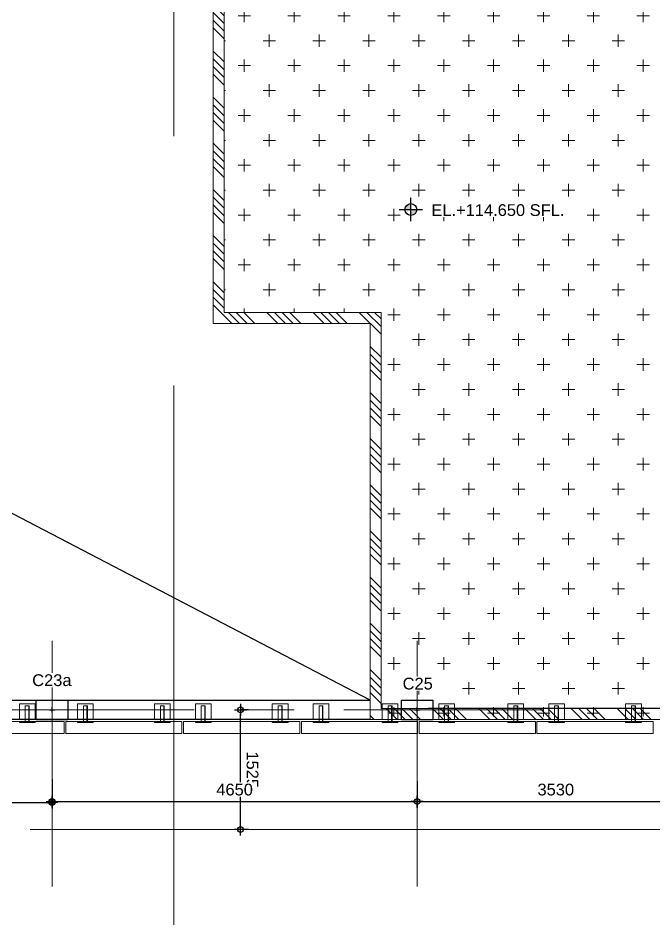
# Model space of a CAD drawing. Header units: millimetres. Extents: x 663313 to 1226001, y 1431724 to 1620898.
# Drawn here: x 663622.44 to 663630.54, y 1524765.09 to 1524776.58 of the extents above; entities that cross this region are included whole.
import ezdxf

# ---------------------------------------------------------------- set-up
doc = ezdxf.new("R2010")
doc.units = ezdxf.units.MM
for name, pattern in [('Grid Line', [22.225, 12.7, -3.175, 3.175, -3.175]), ('HIDDEN', [0.375, 0.25, -0.125]), ('XKITLINE00', [0]), ('XKITLINE02', [4, 2, -2])]:
    doc.linetypes.add(name, pattern=pattern)
doc.layers.get('Defpoints').update_dxf_attribs({"color": 140})
for name, color, linetype in [('000 - D I M', 1, 'Continuous'), ('BR', 6, 'Continuous'), ('CVA044__', 2, 'Continuous'), ('DIM', 1, 'Continuous'), ('TEXT', 3, 'Continuous')]:
    doc.layers.add(name, color=color, linetype=linetype)
for name, color, linetype, lineweight in [('A-FLOR-E', 2, 'Continuous', 9), ('Part', 2, 'Continuous', 0), ('S-GRID', 1, 'Continuous', 9)]:
    doc.layers.add(name, color=color, linetype=linetype, lineweight=lineweight)
doc.styles.add('Arial', font='arial.ttf')
doc.dimstyles.new('Dim-Cen', dxfattribs={"dimscale": 0.05, "dimtxt": 3, "dimasz": 1, "dimexe": 0, "dimexo": 1, "dimgap": 1.5, "dimtad": 1, "dimdec": 0, "dimlfac": 1000, "dimzin": 1, "dimdsep": 46, "dimtxsty": 'Arial', "dimblk": 'CEN1', "dimcen": 0.09, "dimclrd": 1, "dimclre": 49, "dimclrt": 3, "dimadec": 0, "dimazin": 0, "dimtfac": 1, "dimtdec": 0, "dimtix": 1, "dimtofl": 0, "dimtmove": 2, "dimatfit": 3, "dimfxl": 1, "dimtfill": 1, "dimtolj": 1, "dimtzin": 0, "dimarcsym": 1})

# ---------------------------------------------------------------- blocks, each defined once
blk = doc.blocks.new('CEN1')
at = {"color": 1}
for p, q in [((1.5, 0), (-1.5, 0)), ((0, 1.5), (0, -1.5))]:
    blk.add_line(p, q, dxfattribs=at)
at = {"color": 3}
blk.add_circle((0, 0), 0.75, dxfattribs=at)
blk = doc.blocks.new('*D4391')
at = {"layer": '000 - D I M', "color": 49, "lineweight": -2, "transparency": 16777216}
for p, q in [((663625.376, 1524767.759), (663625.276, 1524767.759)), ((663625.376, 1524766.234), (663625.276, 1524766.234))]:
    blk.add_line(p, q, dxfattribs=at)
at = {"layer": '000 - D I M', "color": 1, "lineweight": -2, "transparency": 16777216}
blk.add_line((663625.276, 1524766.284), (663625.276, 1524767.709), dxfattribs=at)
at = {"layer": 'Defpoints', "color": 0, "transparency": 16777216}
for p in [(663625.276, 1524767.759), (663625.426, 1524767.759), (663625.426, 1524766.234)]:
    blk.add_point(p, dxfattribs=at)
at = {"layer": '000 - D I M', "color": 1, "lineweight": -2, "transparency": 16777216, "xscale": 0.05, "yscale": 0.05, "zscale": 0.05}
for p, rotation in [((663625.276, 1524767.759), 89.99860512062496), ((663625.276, 1524766.234), 269.998605120625)]:
    blk.add_blockref('CEN1', p, dxfattribs=dict(at, rotation=rotation))
at = {"layer": '000 - D I M', "color": 3, "transparency": 16777216, "insert": (663625.428, 1524766.996), "char_height": 0.15, "attachment_point": 5, "rotation": 269.9986, "style": 'Arial', "bg_fill": 3, "box_fill_scale": 1.1, "bg_fill_color": 256, "bg_fill_true_color": 13158600, "bg_fill_transparency": 0}
blk.add_mtext('\\A1;1525', dxfattribs=at)
blk = doc.blocks.new('po')
h = blk.add_hatch(color=1)
h.dxf.hatch_style = 1
edge = h.paths.add_edge_path()
edge.add_line((1.5, 0), (0, 0))
edge.add_line((0, 0), (0, -1.5))
edge.add_arc((0, 0), 1.5, 270, 360)
edge = h.paths.add_edge_path()
edge.add_line((-1.5, 0), (0, 0))
edge.add_line((0, 0), (0, 1.5))
edge.add_arc((0, 0), 1.5, 90, 180)
at = {"color": 1}
for p, q in [((0, -2.99), (0, 2.99)), ((-2.99, 0), (2.99, 0))]:
    blk.add_line(p, q, dxfattribs=at)
blk.add_circle((0, 0), 1.5, dxfattribs=at)
blk = doc.blocks.new('*D4412')
at = {"layer": '000 - D I M', "color": 49, "lineweight": -2, "transparency": 16777216}
for p, q in [((663622.876, 1524766.872), (663622.876, 1524766.578)), ((663620.976, 1524766.157), (663620.976, 1524766.578))]:
    blk.add_line(p, q, dxfattribs=at)
at = {"layer": '000 - D I M', "color": 1, "lineweight": -2, "transparency": 16777216}
blk.add_line((663621.026, 1524766.578), (663622.826, 1524766.578), dxfattribs=at)
at = {"layer": 'Defpoints', "color": 0, "transparency": 16777216}
for p in [(663622.876, 1524766.922), (663622.876, 1524766.578), (663620.976, 1524766.107)]:
    blk.add_point(p, dxfattribs=at)
at = {"layer": '000 - D I M', "color": 1, "lineweight": -2, "transparency": 16777216, "xscale": 0.05, "yscale": 0.05, "zscale": 0.05, "rotation": 180}
blk.add_blockref('CEN1', (663620.976, 1524766.578), dxfattribs=at)
at = {"layer": '000 - D I M', "color": 1, "lineweight": -2, "transparency": 16777216, "xscale": 0.05, "yscale": 0.05, "zscale": 0.05}
blk.add_blockref('CEN1', (663622.876, 1524766.578), dxfattribs=at)
at = {"layer": '000 - D I M', "color": 3, "transparency": 16777216, "insert": (663621.926, 1524766.729), "char_height": 0.15, "attachment_point": 5, "style": 'Arial', "bg_fill": 3, "box_fill_scale": 1.1, "bg_fill_color": 256, "bg_fill_true_color": 13158600, "bg_fill_transparency": 0}
blk.add_mtext('\\A1;1900', dxfattribs=at)
blk = doc.blocks.new('*D4413')
at = {"layer": '000 - D I M', "color": 49, "lineweight": -2, "transparency": 16777216}
for p, q in [((663622.876, 1524766.872), (663622.876, 1524766.59)), ((663627.526, 1524766.848), (663627.526, 1524766.59))]:
    blk.add_line(p, q, dxfattribs=at)
at = {"layer": '000 - D I M', "color": 1, "lineweight": -2, "transparency": 16777216}
blk.add_line((663622.926, 1524766.59), (663627.476, 1524766.59), dxfattribs=at)
at = {"layer": 'Defpoints', "color": 0, "transparency": 16777216}
for p in [(663622.876, 1524766.922), (663627.526, 1524766.898), (663627.526, 1524766.59)]:
    blk.add_point(p, dxfattribs=at)
at = {"layer": '000 - D I M', "color": 1, "lineweight": -2, "transparency": 16777216, "xscale": 0.05, "yscale": 0.05, "zscale": 0.05, "rotation": 180}
blk.add_blockref('CEN1', (663622.876, 1524766.59), dxfattribs=at)
at = {"layer": '000 - D I M', "color": 1, "lineweight": -2, "transparency": 16777216, "xscale": 0.05, "yscale": 0.05, "zscale": 0.05}
blk.add_blockref('CEN1', (663627.526, 1524766.59), dxfattribs=at)
at = {"layer": '000 - D I M', "color": 3, "transparency": 16777216, "insert": (663625.201, 1524766.742), "char_height": 0.15, "attachment_point": 5, "style": 'Arial', "bg_fill": 3, "box_fill_scale": 1.1, "bg_fill_color": 256, "bg_fill_true_color": 13158600, "bg_fill_transparency": 0}
blk.add_mtext('\\A1;4650', dxfattribs=at)
blk = doc.blocks.new('*D4414')
at = {"layer": '000 - D I M', "color": 49, "lineweight": -2, "transparency": 16777216}
for p, q in [((663627.526, 1524766.848), (663627.526, 1524766.59)), ((663631.056, 1524766.112), (663631.056, 1524766.59))]:
    blk.add_line(p, q, dxfattribs=at)
at = {"layer": '000 - D I M', "color": 1, "lineweight": -2, "transparency": 16777216}
blk.add_line((663627.576, 1524766.59), (663631.006, 1524766.59), dxfattribs=at)
at = {"layer": 'Defpoints', "color": 0, "transparency": 16777216}
for p in [(663627.526, 1524766.898), (663631.056, 1524766.59), (663631.056, 1524766.062)]:
    blk.add_point(p, dxfattribs=at)
at = {"layer": '000 - D I M', "color": 1, "lineweight": -2, "transparency": 16777216, "xscale": 0.05, "yscale": 0.05, "zscale": 0.05, "rotation": 180}
blk.add_blockref('CEN1', (663627.526, 1524766.59), dxfattribs=at)
at = {"layer": '000 - D I M', "color": 1, "lineweight": -2, "transparency": 16777216, "xscale": 0.05, "yscale": 0.05, "zscale": 0.05}
blk.add_blockref('CEN1', (663631.056, 1524766.59), dxfattribs=at)
at = {"layer": '000 - D I M', "color": 3, "transparency": 16777216, "insert": (663629.291, 1524766.742), "char_height": 0.15, "attachment_point": 5, "style": 'Arial', "bg_fill": 3, "box_fill_scale": 1.1, "bg_fill_color": 256, "bg_fill_true_color": 13158600, "bg_fill_transparency": 0}
blk.add_mtext('\\A1;3530', dxfattribs=at)
blk = doc.blocks.new('C25')
at = {"layer": 'BR', "color": 1}
for p, q in [((-0.034, 0), (0.034, 0)), ((0, 0.034), (0, -0.034))]:
    blk.add_line(p, q, dxfattribs=at)
at = {"layer": 'BR', "color": 5, "ltscale": 5}
blk.add_lwpolyline([(-0.125, 0.2), (0.125, 0.2), (0.125, -0.2), (-0.125, -0.2)], close=True, dxfattribs=at)
blk = doc.blocks.new('44')
at = {"layer": 'Part', "color": 21, "linetype": 'XKITLINE02', "lineweight": 0}
for p, q in [((19.989, 27.261), (19.789, 27.261)), ((19.989, 26.521), (19.789, 26.521)), ((19.989, 25.541), (19.789, 25.541)), ((19.989, 25.021), (19.789, 25.021)), ((19.989, 24.041), (19.789, 24.041)), ((19.989, 23.521), (19.789, 23.521)), ((19.989, 22.641), (19.789, 22.641)), ((19.989, 21.921), (19.789, 21.921)), ((19.989, 21.041), (19.789, 21.041)), ((19.989, 20.521), (19.789, 20.521)), ((19.989, 19.541), (19.789, 19.541))]:
    blk.add_line(p, q, dxfattribs=at)
at = {"layer": 'Part', "color": 21, "linetype": 'XKITLINE00', "lineweight": 0}
for points in [[(19.639, 26.811), (19.639, 28.291), (19.789, 28.291), (19.789, 26.811)], [(19.789, 26.791), (19.789, 25.311), (19.639, 25.311), (19.639, 26.791)], [(19.789, 25.291), (19.789, 23.811), (19.639, 23.811), (19.639, 25.291)], [(19.789, 23.791), (19.789, 22.311), (19.639, 22.311), (19.639, 23.791)], [(19.639, 20.811), (19.639, 22.291), (19.789, 22.291), (19.789, 20.811)], [(19.789, 20.791), (19.789, 19.311), (19.639, 19.311), (19.639, 20.791)]]:
    blk.add_lwpolyline(points, close=True, dxfattribs=at)
at = {"layer": 'Part', "color": 21, "linetype": 'HIDDEN', "lineweight": 0, "ltscale": 8}
for points in [[(19.789, 27.381), (19.779, 27.381), (19.779, 27.181), (19.789, 27.181)], [(19.789, 26.641), (19.779, 26.641), (19.779, 26.441), (19.789, 26.441)], [(19.789, 25.661), (19.779, 25.661), (19.779, 25.461), (19.789, 25.461)], [(19.789, 25.141), (19.779, 25.141), (19.779, 24.941), (19.789, 24.941)], [(19.789, 24.161), (19.779, 24.161), (19.779, 23.961), (19.789, 23.961)], [(19.789, 23.641), (19.779, 23.641), (19.779, 23.441), (19.789, 23.441)], [(19.789, 22.761), (19.779, 22.761), (19.779, 22.561), (19.789, 22.561)], [(19.789, 22.041), (19.779, 22.041), (19.779, 21.841), (19.789, 21.841)], [(19.789, 21.161), (19.779, 21.161), (19.779, 20.961), (19.789, 20.961)], [(19.789, 20.641), (19.779, 20.641), (19.779, 20.441), (19.789, 20.441)], [(19.789, 19.661), (19.779, 19.661), (19.779, 19.461), (19.789, 19.461)]]:
    blk.add_lwpolyline(points, dxfattribs=at)
for points in [[(19.814, 27.181), (20.014, 27.181), (20.014, 27.381), (19.814, 27.381)], [(19.814, 26.441), (20.014, 26.441), (20.014, 26.641), (19.814, 26.641)], [(19.814, 25.461), (20.014, 25.461), (20.014, 25.661), (19.814, 25.661)], [(19.814, 24.941), (20.014, 24.941), (20.014, 25.141), (19.814, 25.141)], [(19.814, 23.961), (20.014, 23.961), (20.014, 24.161), (19.814, 24.161)], [(19.814, 23.441), (20.014, 23.441), (20.014, 23.641), (19.814, 23.641)], [(19.814, 22.561), (20.014, 22.561), (20.014, 22.761), (19.814, 22.761)], [(19.814, 21.841), (20.014, 21.841), (20.014, 22.041), (19.814, 22.041)], [(19.814, 20.961), (20.014, 20.961), (20.014, 21.161), (19.814, 21.161)], [(19.814, 20.441), (20.014, 20.441), (20.014, 20.641), (19.814, 20.641)], [(19.814, 19.461), (20.014, 19.461), (20.014, 19.661), (19.814, 19.661)]]:
    blk.add_lwpolyline(points, close=True, dxfattribs=at)
at = {"layer": 'Part', "color": 21, "linetype": 'XKITLINE02', "lineweight": 0}
for points in [[(19.789, 27.256), (19.989, 27.256), (19.989, 27.306), (19.789, 27.306)], [(19.789, 26.516), (19.989, 26.516), (19.989, 26.566), (19.789, 26.566)], [(19.789, 25.536), (19.989, 25.536), (19.989, 25.586), (19.789, 25.586)], [(19.789, 25.016), (19.989, 25.016), (19.989, 25.066), (19.789, 25.066)], [(19.789, 24.036), (19.989, 24.036), (19.989, 24.086), (19.789, 24.086)], [(19.789, 23.516), (19.989, 23.516), (19.989, 23.566), (19.789, 23.566)], [(19.789, 22.636), (19.989, 22.636), (19.989, 22.686), (19.789, 22.686)], [(19.789, 21.916), (19.989, 21.916), (19.989, 21.966), (19.789, 21.966)], [(19.789, 21.036), (19.989, 21.036), (19.989, 21.086), (19.789, 21.086)], [(19.789, 20.516), (19.989, 20.516), (19.989, 20.566), (19.789, 20.566)], [(19.789, 19.536), (19.989, 19.536), (19.989, 19.586), (19.789, 19.586)]]:
    blk.add_lwpolyline(points, dxfattribs=at)

msp = doc.modelspace()

# ---------------------------------------------------------------- hatches: boundary and pattern name
at = {"layer": 'A-FLOR-E'}
h = msp.add_hatch(dxfattribs=at)
h.set_pattern_fill('CROSS', color=250, scale=0.05)
h.set_pattern_definition([(0, (0.08, 0), (0.3175, 0.3175), [0.15875, -0.47625]), (90, (0.15938, -0.07937), (-0.3175, 0.3175), [0.15875, -0.47625])])
h.paths.add_polyline_path([(663627.066, 1524772.8241), (663627.0661, 1524767.6739), (663631.948, 1524767.6737), (663631.924, 1524779.3342), (663624.4414, 1524779.334), (663624.4414, 1524777.5491), (663625.0664, 1524777.5491), (663625.0662, 1524772.8241)])
at = {"layer": 'TEXT'}
h = msp.add_hatch(dxfattribs=at)
h.set_pattern_fill('ANSI34', color=251, scale=0.021831, angle=389.61274)
h.set_pattern_definition([(314.9986, (663639.01784, 1524760.8875), (0.294079, 0.294065), []), (314.9986, (663639.01784, 1524760.78946), (0.294079, 0.294065), []), (314.9986, (663639.01784, 1524760.69144), (0.294079, 0.294065), []), (314.9986, (663639.01783, 1524760.5934), (0.294079, 0.294065), [])])
h.paths.add_polyline_path([(663629.2063, 1524779.5841), (663629.2063, 1524779.4441), (663632.0356, 1524779.444), (663632.0356, 1524779.584)], flags=17)
h.paths.add_polyline_path([(663626.456, 1524779.4441), (663626.456, 1524779.5841), (663624.3041, 1524779.5842), (663624.304, 1524779.4442)])
h.paths.add_polyline_path([(663626.456, 1524779.5841), (663626.456, 1524779.4441), (663629.2063, 1524779.4441), (663629.2063, 1524779.5841)], flags=17)
h.paths.add_polyline_path([(663632.1766, 1524779.5842), (663632.0366, 1524779.5842), (663632.0363, 1524767.7741), (663627.0661, 1524767.7742), (663627.0661, 1524772.8241), (663625.0662, 1524772.8241), (663625.0664, 1524777.5491), (663624.4417, 1524777.5491), (663624.4414, 1524779.4591), (663624.3014, 1524779.4591), (663624.3014, 1524777.4091), (663624.9264, 1524777.4091), (663624.9263, 1524772.6841), (663626.9262, 1524772.6841), (663626.9261, 1524767.6342), (663632.1763, 1524767.6341)])

# ---------------------------------------------------------------- linework, layer by layer
at = {"layer": 'BR', "color": 1}
for p, q in [((663627.4917, 1524767.7588), (663627.5603, 1524767.7588)), ((663627.526, 1524767.7245), (663627.526, 1524767.7931))]:
    msp.add_line(p, q, dxfattribs=at)
at = {"layer": 'BR', "color": 1, "linetype": 'HIDDEN', "ltscale": 5}
msp.add_lwpolyline([(663627.326, 1524767.6338), (663627.326, 1524767.8838), (663627.726, 1524767.8838), (663627.726, 1524767.6338)], close=True, dxfattribs=at)
at = {"layer": 'DIM'}
msp.add_lwpolyline([(663632.0363, 1524767.7741), (663627.666, 1524767.7741)], dxfattribs=at)
at = {"layer": 'Part', "linetype": 'XKITLINE00', "lineweight": 0}
for points in [[(663626.9261, 1524767.6342), (663626.9261, 1524772.6841), (663624.9261, 1524772.6841), (663624.9261, 1524777.4092), (663624.301, 1524777.4092), (663624.301, 1524779.5842)], [(663624.3032, 1524779.5841), (663632.174, 1524779.5841), (663632.174, 1524767.6341), (663626.9261, 1524767.6342)]]:
    msp.add_lwpolyline(points, dxfattribs=at)
at = {"layer": 'S-GRID', "linetype": 'Grid Line'}
msp.add_line((663624.4258, 1524759.1943), (663624.4264, 1524783.792), dxfattribs=at)
at = {"layer": 'S-GRID', "color": 251, "linetype": 'Grid Line', "ltscale": 0.6}
for p, q in [((663622.8757, 1524765.5065), (663622.8758, 1524768.6369)), ((663627.526, 1524765.5065), (663627.526, 1524768.6369))]:
    msp.add_line(p, q, dxfattribs=at)
at = {"layer": 'S-GRID', "color": 251, "linetype": 'Grid Line', "ltscale": 0.2}
msp.add_lwpolyline([(663629.1328, 1524767.7588), (663617.3159, 1524767.7588)], dxfattribs=at)
at = {"layer": 'S-GRID', "linetype": 'Grid Line'}
msp.add_lwpolyline([(663635.2982, 1524766.2341), (663600.7518, 1524766.2341)], dxfattribs=at)

# ---------------------------------------------------------------- block references
at = {"color": 1, "xscale": 0.05000000000000001, "yscale": 0.05000000000000001, "zscale": 0.05000000000000001}
msp.add_blockref('po', (663627.4454, 1524774.1363), dxfattribs=at)
at = {"layer": 'DIM', "color": 2, "rotation": 89.99860517248617}
msp.add_blockref('C25', (663622.876, 1524767.7588), dxfattribs=at)

# ---------------------------------------------------------------- next in the draw order: dimensions: what is measured, and where the dimension line sits
at = {"layer": '000 - D I M'}
dim = msp.add_linear_dim(base=(663625.2762, 1524767.7588), p1=(663625.426, 1524766.234), p2=(663625.426, 1524767.7588), angle=89.99861, dimstyle='Dim-Cen', dxfattribs=at)
dim.commit()
dim.dimension.update_dxf_attribs({"geometry": '*D4391', "text_midpoint": (663625.4278, 1524766.9964)})
dim = msp.add_linear_dim(base=(663622.8757, 1524766.5779), p1=(663620.976, 1524766.1068), p2=(663622.8757, 1524766.9219), dimstyle='Dim-Cen', dxfattribs=at)
dim.commit()
dim.dimension.update_dxf_attribs({"geometry": '*D4412', "text_midpoint": (663621.9259, 1524766.7295)})

# ---------------------------------------------------------------- next in the draw order: linework, layer by layer
at = {"layer": 'DIM', "linetype": 'HIDDEN', "ltscale": 50}
msp.add_line((663626.9261, 1524767.8836), (663605.647, 1524778.9746), dxfattribs=at)
at = {"layer": 'DIM', "color": 2}
msp.add_line((663626.9261, 1524767.6342), (663621.076, 1524767.6343), dxfattribs=at)
msp.add_lwpolyline([(663621.0757, 1524767.8839), (663626.9261, 1524767.8836)], dxfattribs=at)
at = {"layer": 'Part', "linetype": 'XKITLINE00', "lineweight": 0}
msp.add_lwpolyline([(663625.0661, 1524772.8241), (663625.0661, 1524777.5492), (663624.441, 1524777.5492), (663624.441, 1524779.4441), (663632.034, 1524779.4441), (663632.034, 1524767.7741), (663627.0661, 1524767.7742), (663627.0661, 1524772.8241)], close=True, dxfattribs=at)

# ---------------------------------------------------------------- next in the draw order: dimensions: what is measured, and where the dimension line sits
at = {"layer": '000 - D I M'}
dim = msp.add_linear_dim(base=(663627.526, 1524766.59), p1=(663622.8757, 1524766.9219), p2=(663627.526, 1524766.8985), dimstyle='Dim-Cen', dxfattribs=at)
dim.commit()
dim.dimension.update_dxf_attribs({"geometry": '*D4413', "text_midpoint": (663625.2009, 1524766.7416)})

# ---------------------------------------------------------------- next in the draw order: texts
at = {"layer": 'CVA044__', "color": 3, "char_height": 0.15, "attachment_point": 5, "style": 'Arial', "bg_fill": 3, "box_fill_scale": 1.1, "bg_fill_color": 256, "bg_fill_true_color": 13158600, "bg_fill_transparency": 0}
for s, insert in [('\\A1;C23a', (663622.874, 1524768.136)), ('\\A1;C25', (663627.5331, 1524768.0922))]:
    msp.add_mtext(s, dxfattribs=dict(at, insert=insert))
at = {"layer": 'DIM', "color": 3, "insert": (663628.5539, 1524774.1278), "char_height": 0.15, "attachment_point": 5, "rotation": 359.99861, "style": 'Arial', "bg_fill": 3, "box_fill_scale": 1.1, "bg_fill_color": 256, "bg_fill_true_color": 13158600, "bg_fill_transparency": 0}
msp.add_mtext('\\A1;EL.+114.650 SFL.', dxfattribs=at)

# ---------------------------------------------------------------- next in the draw order: dimensions: what is measured, and where the dimension line sits
at = {"layer": '000 - D I M'}
dim = msp.add_linear_dim(base=(663631.056, 1524766.59), p1=(663627.526, 1524766.8985), p2=(663631.056, 1524766.0624), dimstyle='Dim-Cen', dxfattribs=at)
dim.commit()
dim.dimension.update_dxf_attribs({"geometry": '*D4414', "text_midpoint": (663629.291, 1524766.7416)})

# ---------------------------------------------------------------- next in the draw order: block references
at = {"rotation": 90}
msp.add_blockref('44', (663649.842, 1524747.8202), dxfattribs=at)

doc.saveas('drawing.dxf')
